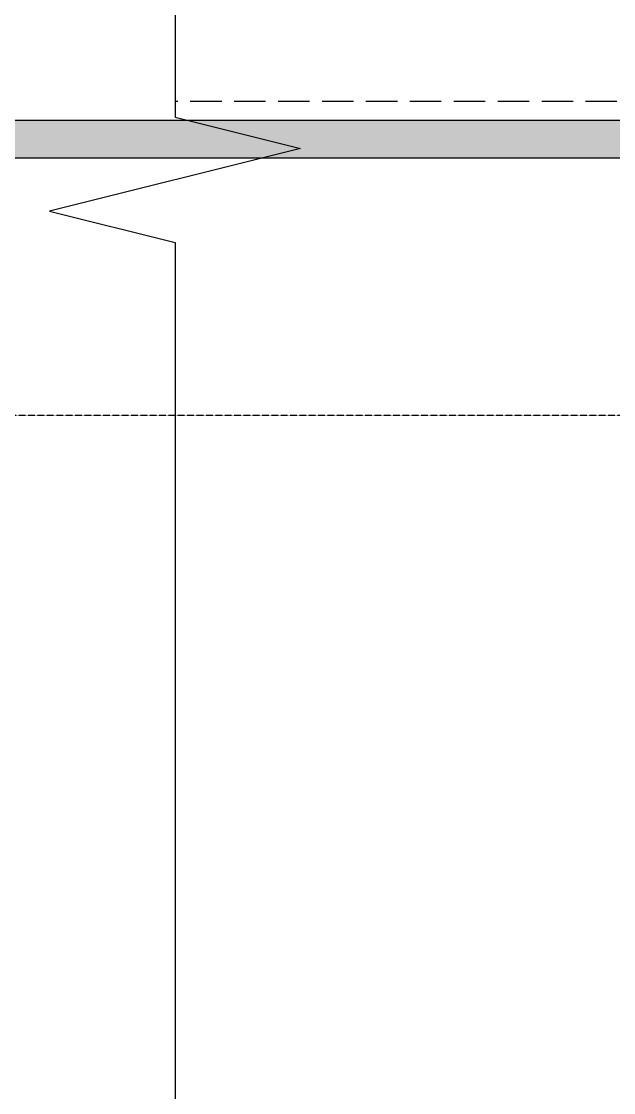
# Model space of a CAD drawing. Extents: x 220580 to 2027826, y -309201 to 71987.
# Drawn here: x 303836 to 305724, y -160938 to -157524 of the extents above; entities that cross this region are included whole.
import ezdxf

# ---------------------------------------------------------------- set-up
doc = ezdxf.new("R2010")
doc.units = 0
for name, pattern in [('20剖面图$0$DASH', [0.35, 0.25, -0.1]), ('DASH', [0.35, 0.25, -0.1]), ('ZN-DOT', [0.25, 0, -0.25])]:
    doc.linetypes.add(name, pattern=pattern)
for name, color, linetype in [('!ZN6-层高线-8', 8, 'ZN-DOT'), ('20剖面图$0$AS-COLN', 6, 'Continuous'), ('20剖面图$0$PUB_HATCH', 8, 'Continuous'), ('3符号', 173, 'Continuous')]:
    doc.layers.add(name, color=color, linetype=linetype)

# ---------------------------------------------------------------- blocks, each defined once
blk = doc.blocks.new('20250828132035')
at = {"layer": '20剖面图$0$PUB_HATCH'}
h = blk.add_hatch(dxfattribs=at)
h.set_pattern_fill('钢筋混凝土', color=256, scale=30, style=0)
h.set_pattern_definition([(45, (1654310.4, -568207.45), (-53.0330086, 53.0330086), []), (50, (1654310.4, -568207.45), (215.178055, -18.82564), [22.5, -247.5]), (355, (1654310.4, -568207.45), (-41.6254, 225.65764), [18, -198]), (100.4514, (1654328.33, -568209.02), (173.552815, 206.831863), [19.122057, -210.342634]), (46.1842, (1654310.4, -568147.45), (320.172315, -49.655704), [33.75, -371.25]), (96.6356, (1654337.08, -568151.6), (280.39881, 292.23536), [28.683086, -315.5139]), (351.1842, (1654310.4, -568147.45), (280.398584, 292.23558), [27, -297]), (21, (1654340.4, -568162.45), (179.072116, -120.785667), [22.5, -247.5]), (326, (1654340.4, -568162.45), (72.9946, 217.545014), [18, -198]), (71.4514, (1654355.32, -568172.52), (252.066789, 96.75915), [19.122057, -210.342634]), (37.5, (1654310.4, -568207.45), (3.6479566, 99.868156), [0, -195.6, 0, -201, 0, -198.75]), (7.5, (1654310.4, -568207.45), (78.920861, 118.3235136), [0, -114.6, 0, -191.1, 0, -75.75]), (327.5, (1654243.5, -568207.45), (160.146731, -6.7664615), [0, -75, 0, -234, 0, -310.5]), (317.5, (1654213.5, -568207.45), (174.955851, 30.031495), [0, -97.5, 0, -155.4, 0, -220.5])])
h.paths.add_polyline_path([(-2.7, 7370), (-2.7, 7490), (-10550, 7490), (-10550, 7370)])
at = {"color": 6, "linetype": '20剖面图$0$DASH'}
blk.add_lwpolyline([(-600, 320), (-10300, 320), (-10300, 6550), (-600, 6550), (-600, 320)], dxfattribs=at)
at = {"layer": '20剖面图$0$AS-COLN'}
for p, q in [((-10550, 7490), (0, 7490)), ((-10550, 7370), (0, 7370))]:
    blk.add_line(p, q, dxfattribs=at)

msp = doc.modelspace()

# ---------------------------------------------------------------- block references
at = {"ltscale": 30}
msp.add_blockref('20250828132035', (307254.4, -165329.4), dxfattribs=at)

# ---------------------------------------------------------------- next in the draw order: linework, layer by layer
at = {"layer": '!ZN6-层高线-8', "linetype": 'DASH', "ltscale": 400}
msp.add_line((314134.4, -157779.4), (304325.8, -157779.4), dxfattribs=at)
at = {"layer": '3符号'}
msp.add_lwpolyline([(304325.8, -150299.4), (304325.8, -157829.4), (304725.8, -157929.4), (303925.8, -158129.4), (304325.8, -158229.4), (304325.8, -165759.4)], dxfattribs=at)

doc.saveas('drawing.dxf')
